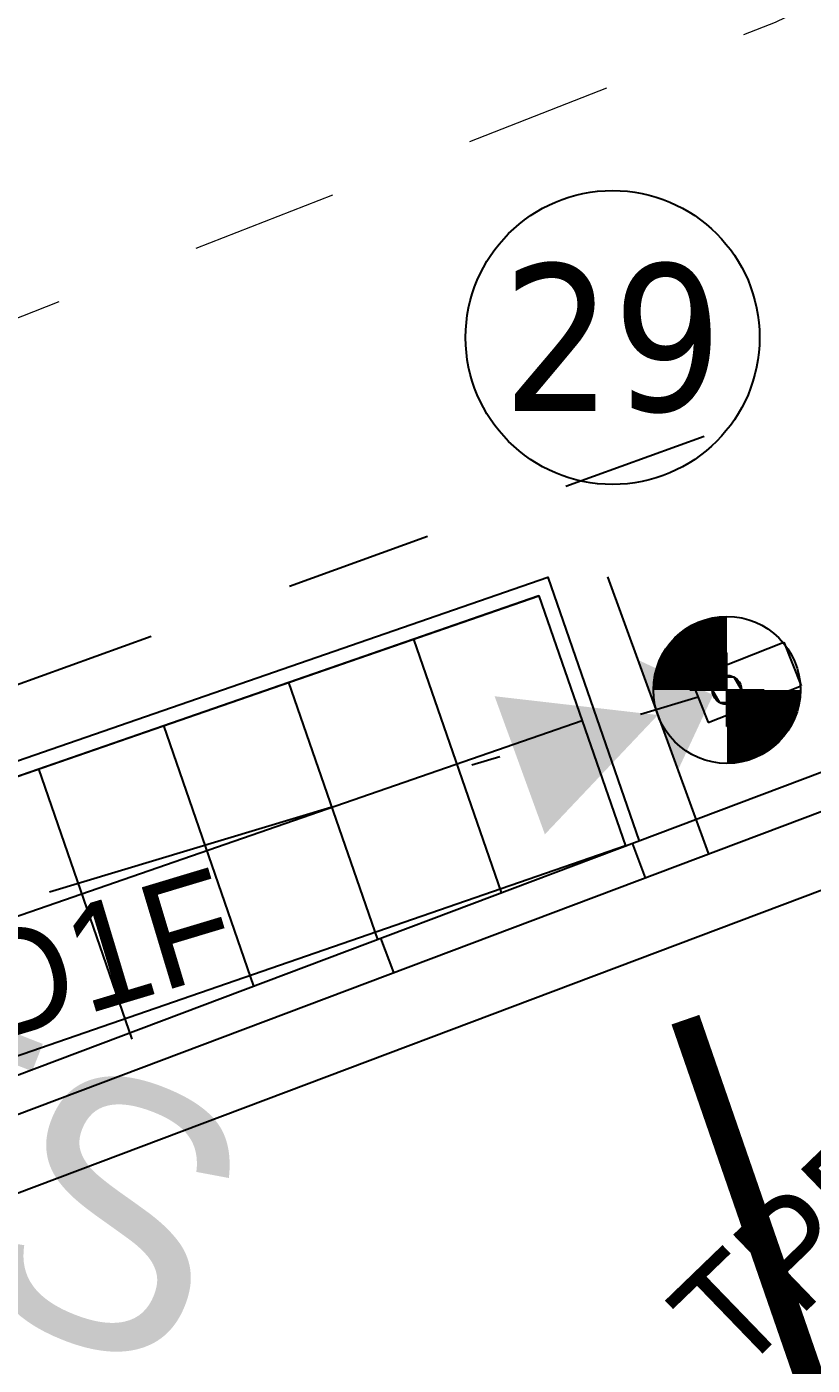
# Model space of a CAD drawing. Extents: x 421500 to 422711, y 436000 to 437000.
# Drawn here: x 422021.406 to 422024.078, y 436565.01 to 436569.564 of the extents above; entities that cross this region are included whole.
import ezdxf
from ezdxf.enums import TextEntityAlignment as Align

# ---------------------------------------------------------------- set-up
doc = ezdxf.new("R2010")
doc.units = 0
for name, pattern in [('1055', [0.6, 0.1, -0.5]), ('716709-ExBase$0$BLIP', [1, 0.5, -0.5]), ('XREF UTC_716709_AJB_1b$0$DASHDOT1', [2, 1, -0.5, 0, -0.5])]:
    doc.linetypes.add(name, pattern=pattern)
doc.layers.get('0').update_dxf_attribs({"color": 210})
doc.layers.add('716709-ExBase$0$LCCPoint Features', color=8, linetype='Continuous', lineweight=0)
doc.layers.add('716709-ExBase$0$LCCVerges Footpaths and Tracks', color=8, linetype='716709-ExBase$0$BLIP', lineweight=0)
for name, color, linetype in [('716709-ExBase$0$XC-LCCCarriageway', 251, 'Continuous'), ('716709-ExBase$0$XC-LCCVerges', 251, '716709-ExBase$0$BLIP'), ('LINES-STUDS', 7, 'Continuous'), ('Pr-Kerb', 2, 'Continuous'), ('Pr-KerbEdge', 8, 'Continuous'), ('Pr-Poles', 2, 'Continuous'), ('Pr-TactFlag', 251, 'Continuous'), ('Pr-Tactiles', 4, 'Continuous'), ('XREF UTC_716709_AJB_1b$0$BASE', 7, 'Continuous'), ('XREF UTC_716709_AJB_1b$0$DATA', 7, 'Continuous'), ('XREF UTC_716709_AJB_1b$0$du-UTCBOX', 42, 'Continuous'), ('XREF UTC_716709_AJB_1b$0$du-UTCDUCT-F1', 42, 'XREF UTC_716709_AJB_1b$0$DASHDOT1'), ('XREF UTC_716709_AJB_1b$0$du-UTCTEXT', 42, 'Continuous'), ('XREF UTC_716709_AJB_1b$0$NUMBERS', 7, 'Continuous'), ('XREF UTC_716709_AJB_1b$0$SETOUT', 4, 'Continuous'), ('XREF UTC_716709_AJB_1b$0$Signals', 7, 'Continuous'), ('XREF UTC_716709_AJB_1b$0$SIGSnumbers', 7, 'Continuous'), ('XREF UTC_716709_AJB_1b$0$VIEW', 7, 'Continuous'), ('z-dwgnotes', 11, 'Continuous')]:
    doc.layers.add(name, color=color, linetype=linetype)
doc.styles.add('716709-ExBase$0$Style-WORKING', font='WORKING.shx')
doc.styles.add('XREF UTC_716709_AJB_1b$0$KTS_TAHOMA', font='tahoma.ttf')
doc.styles.add('XREF UTC_716709_AJB_1b$0$Standard', font='txt')

# ---------------------------------------------------------------- blocks, each defined once
blk = doc.blocks.new('pole')
blk.add_circle((0, 0), 0.05)
blk = doc.blocks.new('XREF UTC_716709_AJB_1b$0$stubpole')
at = {"color": 0, "lineweight": -2, "const_width": 0.25}
for points in [[(0, 0.125, 0.414214), (-0.125, 0)], [(0, -0.125, 0.414214), (0.125, 0)]]:
    blk.add_lwpolyline(points, format="xyb", dxfattribs=at)
at = {"color": 0, "lineweight": -2}
blk.add_circle((0, 0), 0.25, dxfattribs=at)
at = {"layer": 'XREF UTC_716709_AJB_1b$0$SETOUT', "const_width": 0.125}
for points in [[(0, 0.0625, 0.414214), (-0.0625, 0)], [(0, -0.0625, 0.414214), (0.0625, 0)]]:
    blk.add_lwpolyline(points, format="xyb", dxfattribs=at)
at = {"layer": 'XREF UTC_716709_AJB_1b$0$SETOUT'}
blk.add_lwpolyline([(0, -0.125), (0, 0.125, 0.414214), (-0.125, 0), (0.125, 0, -0.414214)], format="xyb", close=True, dxfattribs=at)
at = {"layer": 'XREF UTC_716709_AJB_1b$0$VIEW'}
blk.add_lwpolyline([(-0.025, 0.0433), (-0.05, 0), (-0.025, -0.0433), (0.025, -0.0433), (0.05, 0), (0.025, 0.0433)], close=True, dxfattribs=at)
at = {"layer": 'XREF UTC_716709_AJB_1b$0$DATA', "style": 'XREF UTC_716709_AJB_1b$0$Standard', "flags": 9}
for tag, p in [('HEIGHT', (0.5, 1)), ('TYPE', (0.5, 0.75)), ('NUM', (0.5, 0.5)), ('SITE', (0.5, 0.25)), ('IDENT', (0.5, 0))]:
    blk.add_attdef(tag, p, '', height=0.2, dxfattribs=at)
blk = doc.blocks.new('XREF UTC_716709_AJB_1b$0$HD080E')
blk.add_line((0.5, 0.25), (-0.5, 0.25))
blk.add_solid([(0, 0.25), (0.25, 0.75), (-0.25, 0.75)])
at = {"layer": 'XREF UTC_716709_AJB_1b$0$VIEW'}
blk.add_solid([(0, 0.05, 1), (0.2, 0.25, 1), (-0.2, 0.25, 1)], dxfattribs=at)
at = {"layer": 'XREF UTC_716709_AJB_1b$0$BASE', "style": 'XREF UTC_716709_AJB_1b$0$Standard', "flags": 3}
blk.add_attdef('SIG', (0, 0), '', height=0.2, rotation=270, dxfattribs=at)
at = {"layer": 'XREF UTC_716709_AJB_1b$0$DATA', "style": 'XREF UTC_716709_AJB_1b$0$Standard', "flags": 9}
for tag, p in [('SUPPORT', (1, 1.25)), ('FEATURES', (1, 1)), ('HEIGHT', (1, 0.75)), ('CABLE', (1, 0.5)), ('PHASE', (1, 0.25)), ('TYPE', (1, 0)), ('NUM', (1, -0.25)), ('SITE', (1, -0.5)), ('IDENT', (1, -0.75))]:
    blk.add_attdef(tag, p, '', height=0.2, dxfattribs=at)
blk = doc.blocks.new('XREF UTC_716709_AJB_1b$0$poleno')
at = {"layer": 'XREF UTC_716709_AJB_1b$0$NUMBERS'}
blk.add_circle((0, 0), 1, dxfattribs=at)
at = {"layer": 'XREF UTC_716709_AJB_1b$0$NUMBERS', "style": 'XREF UTC_716709_AJB_1b$0$KTS_TAHOMA'}
blk.add_attdef('NUMBER', text='', height=1, dxfattribs=at).set_placement((0, 0), align=Align.MIDDLE)
blk = doc.blocks.new('XREF UTC_716709_AJB_1b$0$TPRS')
for p, q in [((0.1, 0.08), (-0.24, 0.08)), ((-0.24, -0.08), (-0.24, 0.08)), ((0.1, -0.08), (0.1, 0.08)), ((-0.07, -0.08), (-0.24, -0.08)), ((0.1, -0.08), (-0.07, -0.08))]:
    blk.add_line(p, q)
blk.add_circle((0, 0), 0.05)

msp = doc.modelspace()

# ---------------------------------------------------------------- linework, layer by layer
at = {"layer": '716709-ExBase$0$LCCVerges Footpaths and Tracks', "flags": 128}
msp.add_lwpolyline([(421887.81, 436572.8017), (421895.6591, 436568.3702), (421904.5316, 436563.8913), (421913.2099, 436560.2378), (421917.114, 436558.9934), (421921.1179, 436558.1222), (421925.214, 436557.6426), (421929.3365, 436557.5283), (421933.2493, 436557.6602), (421937.1234, 436558.2243), (421941.0903, 436559.5513), (421944.8593, 436561.3654), (421947.6778, 436562.9886), (421950.3638, 436564.8227), (421951.9059, 436565.9172), (421954.2961, 436567.3611), (421957.6706, 436569.2242), (421961.2404, 436570.6783), (421965.295, 436571.7517), (421969.4476, 436572.3414), (421973.6566, 436572.5338), (421977.8576, 436572.2119), (421980.7573, 436571.6248), (421983.5876, 436570.7633), (421988.3184, 436569.2124), (421992.6263, 436567.9046), (421996.8733, 436566.9251), (422001.1923, 436566.3396), (422006.3621, 436566.1626), (422010.6457, 436566.1016), (422014.9987, 436566.665), (422019.2529, 436567.7458), (422023.9528, 436569.5793), (422028.4906, 436571.7834), (422037.468, 436576.6251), (422045.3336, 436581.5837), (422049.7822, 436584.7183), (422056.8089, 436589.3146), (422060.7027, 436592.1305), (422061.8068, 436591.2142), (422062.3019, 436589.8675)], dxfattribs=at)
msp.add_lwpolyline([(421887.81, 436572.8017), (421895.6591, 436568.3702), (421904.5316, 436563.8913), (421913.2099, 436560.2378), (421917.114, 436558.9934), (421921.1179, 436558.1222), (421925.214, 436557.6426), (421929.3365, 436557.5283), (421933.2493, 436557.6602), (421937.1234, 436558.2243), (421941.0903, 436559.5513), (421944.8593, 436561.3654), (421947.6778, 436562.9886), (421950.3638, 436564.8227), (421951.9059, 436565.9172), (421954.2961, 436567.3611), (421957.6706, 436569.2242), (421961.2404, 436570.6783), (421965.295, 436571.7517), (421969.4476, 436572.3414), (421973.6566, 436572.5338), (421977.8576, 436572.2119), (421980.7573, 436571.6248), (421983.5876, 436570.7633), (421988.3184, 436569.2124), (421992.6263, 436567.9046), (421996.8733, 436566.9251), (422001.1923, 436566.3396), (422006.3621, 436566.1626), (422010.6457, 436566.1016), (422014.9987, 436566.665), (422019.2529, 436567.7458), (422023.9528, 436569.5793), (422028.4906, 436571.7834), (422037.468, 436576.6251), (422045.3336, 436581.5837), (422049.7822, 436584.7183), (422056.8089, 436589.3146), (422060.7027, 436592.1305), (422061.8068, 436591.2142), (422062.3019, 436589.8675)], dxfattribs=at)
at = {"layer": '716709-ExBase$0$XC-LCCCarriageway', "flags": 128}
msp.add_lwpolyline([(421982.2243, 436568.1771), (421986.6095, 436566.5254), (421991.4728, 436564.7893), (421995.8288, 436563.6747), (422000.2783, 436563.028), (422006.0627, 436562.8955), (422007.0571, 436562.7741), (422008.8918, 436562.8894), (422009.874, 436563.006), (422014.9209, 436563.8008), (422019.8793, 436565.0327), (422024.5952, 436566.8105), (422029.1615, 436568.9435), (422038.6645, 436574.2811), (422047.1457, 436579.6857), (422051.2181, 436582.3057), (422058.49, 436587.1645), (422064.9105, 436591.533), (422070.964, 436595.8747), (422078.013, 436601.3278), (422085.9329, 436608.0894), (422093.5888, 436615.0723), (422100.5228, 436621.4055), (422107.7629, 436628.1993)], dxfattribs=at)
msp.add_lwpolyline([(421982.2243, 436568.1771), (421986.6095, 436566.5254), (421991.4728, 436564.7893), (421995.8288, 436563.6747), (422000.2783, 436563.028), (422006.0627, 436562.8955), (422007.0571, 436562.7741), (422008.8918, 436562.8894), (422009.874, 436563.006), (422014.9209, 436563.8008), (422019.8793, 436565.0327), (422024.5952, 436566.8105), (422029.1615, 436568.9435), (422038.6645, 436574.2811), (422047.1457, 436579.6857), (422051.2181, 436582.3057), (422058.49, 436587.1645), (422064.9105, 436591.533), (422070.964, 436595.8747), (422078.013, 436601.3278), (422085.9329, 436608.0894), (422093.5888, 436615.0723), (422100.5228, 436621.4055), (422107.7629, 436628.1993)], dxfattribs=at)
msp.add_lwpolyline([(421982.2243, 436568.1771), (421986.6095, 436566.5254), (421991.4728, 436564.7893), (421995.8288, 436563.6747), (422000.2783, 436563.028), (422006.0627, 436562.8955), (422007.0571, 436562.7741), (422008.8918, 436562.8894), (422009.874, 436563.006), (422014.9209, 436563.8008), (422019.8793, 436565.0327), (422024.5952, 436566.8105), (422029.1615, 436568.9435), (422038.6645, 436574.2811), (422047.1457, 436579.6857), (422051.2181, 436582.3057), (422058.49, 436587.1645), (422064.9105, 436591.533), (422070.964, 436595.8747), (422078.013, 436601.3278), (422085.9329, 436608.0894), (422093.5888, 436615.0723), (422100.5228, 436621.4055), (422107.7629, 436628.1993)], dxfattribs=at)
at = {"layer": '716709-ExBase$0$XC-LCCVerges', "flags": 128}
msp.add_lwpolyline([(422059.0951, 436587.8666), (422058.3699, 436589.1192), (422051.3008, 436584.673), (422045.0809, 436580.5481), (422039.1918, 436576.6981), (422031.594, 436572.0667), (422027.9975, 436570.0826), (422024.2643, 436568.3697), (422019.4195, 436566.6189), (422014.4335, 436565.3241), (422009.4029, 436564.5021), (422009.7371, 436563.0718)], dxfattribs=at)
msp.add_lwpolyline([(422059.0951, 436587.8666), (422058.3699, 436589.1192), (422051.3008, 436584.673), (422045.0809, 436580.5481), (422039.1918, 436576.6981), (422031.594, 436572.0667), (422027.9975, 436570.0826), (422024.2643, 436568.3697), (422019.4195, 436566.6189), (422014.4335, 436565.3241), (422009.4029, 436564.5021), (422009.7371, 436563.0718)], dxfattribs=at)
at = {"layer": 'LINES-STUDS', "linetype": '1055', "const_width": 0.1, "flags": 128}
msp.add_lwpolyline([(422023.6468, 436566.1858), (422025.6902, 436560.2767)], dxfattribs=at)
at = {"layer": 'Pr-Kerb', "flags": 128}
msp.add_lwpolyline([(421982.2243, 436568.1771), (421985.9731, 436566.765, 0.027439), (421991.2031, 436565.1164), (421993.6078, 436564.5011, 0.062304), (422002.1661, 436563.4164, -0.012997), (422005.1406, 436563.3343, 0.103894), (422021.2914, 436565.8322), (422024.8338, 436567.1676, 0.037836), (422031.6828, 436570.3596), (422036.2403, 436572.9195, 0.030973), (422046.636, 436579.637), (422052.6704, 436584.0889), (422055.01, 436585.8285), (422058.7563, 436588.6138, 0.051535), (422061.7864, 436591.3934), (422071.084, 436601.8771, -0.04401), (422072.6162, 436603.3255), (422072.8621, 436603.5201), (422072.9149, 436603.5624), (422076.7243, 436606.6419), (422079.5944, 436609.0114)], format="xyb", dxfattribs=at)
msp.add_lwpolyline([(421982.2243, 436568.1771), (421985.9731, 436566.765, 0.027439), (421991.2031, 436565.1164), (421993.6078, 436564.5011, 0.062304), (422002.1661, 436563.4164, -0.012997), (422005.1406, 436563.3343, 0.103894), (422021.2914, 436565.8322), (422024.8338, 436567.1676, 0.037836), (422031.6828, 436570.3596), (422036.2403, 436572.9195, 0.030973), (422046.636, 436579.637), (422052.6704, 436584.0889), (422055.01, 436585.8285), (422058.7563, 436588.6138, 0.051535), (422061.7864, 436591.3934), (422071.084, 436601.8771, -0.04401), (422072.6162, 436603.3255), (422072.8621, 436603.5201), (422072.9149, 436603.5624), (422076.7243, 436606.6419), (422079.5944, 436609.0114)], format="xyb", dxfattribs=at)
at = {"layer": 'Pr-KerbEdge'}
for p, q in [((422023.5107, 436566.6688), (422023.4667, 436566.7858)), ((422022.6546, 436566.3461), (422022.6105, 436566.4631))]:
    msp.add_line(p, q, dxfattribs=at)
at = {"layer": 'Pr-KerbEdge', "flags": 128}
msp.add_lwpolyline([(421982.2684, 436568.2941), (421986.0172, 436566.882, 0.027439), (421991.2341, 436565.2375), (421993.6388, 436564.6222, 0.062304), (422002.1663, 436563.5414, -0.012997), (422005.1473, 436563.4591, 0.103894), (422021.2473, 436565.9492), (422024.7897, 436567.2846, 0.037836), (422031.6216, 436570.4686), (422036.1791, 436573.0285, 0.030973), (422046.5618, 436579.7376), (422052.596, 436584.1894), (422054.9355, 436585.9288), (422058.6817, 436588.7141, 0.051535), (422061.6928, 436591.4763), (422070.9905, 436601.96, -0.04401), (422072.5386, 436603.4235), (422072.7842, 436603.6179), (422072.8366, 436603.6598), (422076.6452, 436606.7387), (422079.5148, 436609.1078)], format="xyb", dxfattribs=at)
msp.add_lwpolyline([(422020.2862, 436569.1724), (422021.0528, 436566.9555), (422023.1792, 436567.6909), (422023.4897, 436566.793)], dxfattribs=at)
at = {"layer": 'Pr-KerbEdge'}
msp.add_arc((422086.9238, 436454.9562), 118.125, 133.732121, 133.732121, dxfattribs=at)
at = {"layer": 'Pr-TactFlag'}
for p, q in [((422023.0212, 436566.6179), (422022.723, 436567.4802)), ((422022.6, 436566.4591), (422022.2977, 436567.3331)), ((422023.2954, 436567.202), (422019.8931, 436566.0254)), ((422022.1787, 436566.3003), (422021.8724, 436567.1861)), ((422021.7651, 436566.1196), (422021.4472, 436567.039))]:
    msp.add_line(p, q, dxfattribs=at)
at = {"layer": 'Pr-Tactiles', "flags": 128}
msp.add_lwpolyline([(422020.2389, 436569.156), (422021.0219, 436566.8919), (422023.1483, 436567.6273), (422023.4424, 436566.7767)], dxfattribs=at)
at = {"layer": 'XREF UTC_716709_AJB_1b$0$du-UTCDUCT-F1', "flags": 128}
msp.add_lwpolyline([(422019.4722, 436566.0165), (422023.6896, 436567.2843)], dxfattribs=at)
at = {"layer": 'z-dwgnotes'}
for p, q in [((422023.1483, 436567.6273), (422019.746, 436566.4507)), ((422023.4424, 436566.7767), (422020.0401, 436565.6002))]:
    msp.add_line(p, q, dxfattribs=at)

# ---------------------------------------------------------------- block references
at = {"layer": 'Pr-Poles'}
msp.add_blockref('pole', (422023.7879, 436567.3077), dxfattribs=at)
at = {"layer": 'XREF UTC_716709_AJB_1b$0$du-UTCBOX', "color": 17, "rotation": 201.4816958745062}
msp.add_blockref('XREF UTC_716709_AJB_1b$0$TPRS', (422023.7879, 436567.3077), dxfattribs=at)
at = {"layer": 'XREF UTC_716709_AJB_1b$0$Signals', "rotation": 110.0010709809146}
msp.add_blockref('XREF UTC_716709_AJB_1b$0$HD080E', (422023.7879, 436567.3077), dxfattribs=at)
at = {"layer": 'XREF UTC_716709_AJB_1b$0$Signals'}
msp.add_blockref('XREF UTC_716709_AJB_1b$0$stubpole', (422023.7879, 436567.3077), dxfattribs=at)
at = {"layer": 'XREF UTC_716709_AJB_1b$0$SIGSnumbers', "xscale": 0.5, "yscale": 0.5, "zscale": 0.6}
msp.add_blockref('XREF UTC_716709_AJB_1b$0$poleno', (422023.399, 436568.5066), dxfattribs=at).add_auto_attribs({'NUMBER': '29'})

# ---------------------------------------------------------------- texts
at = {"layer": '716709-ExBase$0$LCCPoint Features', "style": '716709-ExBase$0$Style-WORKING'}
msp.add_text('TS', height=0.9, rotation=338.5808, dxfattribs=at).set_placement((422020.802, 436566.3616), align=Align.TOP_LEFT)
msp.add_text('TS', height=0.9, rotation=338.5808, dxfattribs=at).set_placement((422020.802, 436566.3616), align=Align.TOP_LEFT)
at = {"layer": 'XREF UTC_716709_AJB_1b$0$du-UTCTEXT', "style": 'XREF UTC_716709_AJB_1b$0$Standard'}
for s, rotation, p in [('SD1F', 16.7318, (422020.9663, 436566.0103)), ('TPRS/17', 44, (422023.8193, 436564.9634))]:
    msp.add_text(s, height=0.36, rotation=rotation, dxfattribs=at).set_placement(p)

doc.saveas('drawing.dxf')
